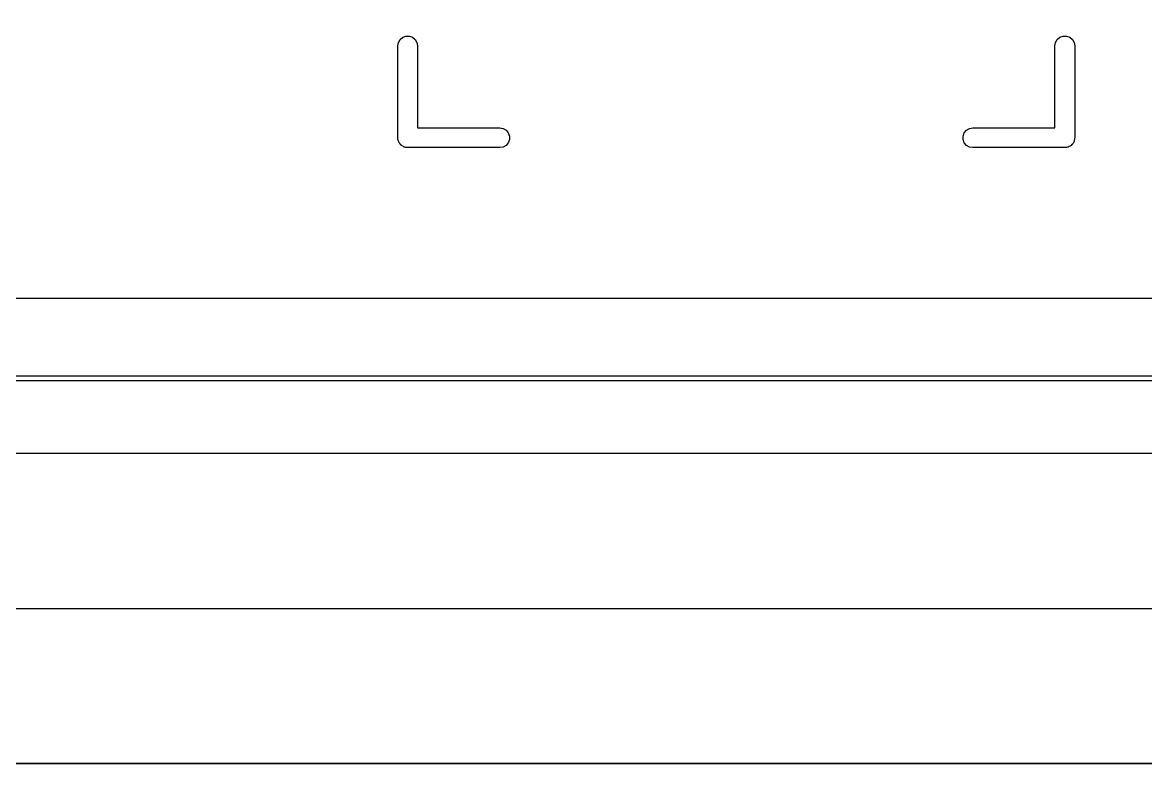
# Model space of a CAD drawing. Header units: millimetres. Extents: x 30 to 728, y -111 to 447.
# Drawn here: x 83.56 to 105.27, y 73.64 to 87.97 of the extents above; entities that cross this region are included whole.
import ezdxf

# ---------------------------------------------------------------- set-up
doc = ezdxf.new("R2010")
doc.units = ezdxf.units.MM
for name, color, linetype in [('BLACK', 7, 'Continuous'), ('プレート', 6, 'Continuous'), ('上壁', 4, 'Continuous'), ('下壁1', 150, 'Continuous'), ('下壁2', 2, 'Continuous'), ('化粧板', 1, 'Continuous'), ('参照PCB', 7, 'Continuous'), ('寸法', 21, 'Continuous'), ('裏面', 3, 'Continuous')]:
    doc.layers.add(name, color=color, linetype=linetype)
doc.layers.add('補助線', color=4, linetype='Continuous', transparency=0.8)

# ---------------------------------------------------------------- blocks, each defined once
blk = doc.blocks.new('hhskb-F.SilkS')
at = {"layer": 'BLACK'}
for p, q in [((57.2541, -140.45), (57.3047, -140.407)), ((57.3047, -140.407), (57.3669, -140.384)), ((57.3669, -140.384), (57.4331, -140.384)), ((57.4331, -140.384), (57.4952, -140.407)), ((57.4952, -140.407), (57.5459, -140.45)), ((69.9541, -140.45), (70.0048, -140.407)), ((70.0048, -140.407), (70.0669, -140.384)), ((70.0669, -140.384), (70.1331, -140.384)), ((70.1331, -140.384), (70.1953, -140.407)), ((70.1953, -140.407), (70.2459, -140.45)), ((57.2095, -140.572), (57.221, -140.507)), ((57.2095, -142.35), (57.2095, -140.572)), ((57.221, -140.507), (57.2541, -140.45)), ((57.5459, -140.45), (57.579, -140.507)), ((57.579, -140.507), (57.5905, -140.572)), ((57.5905, -140.572), (57.5905, -142.159)), ((69.9095, -140.572), (69.921, -140.507)), ((69.9095, -142.159), (69.9095, -140.572)), ((69.921, -140.507), (69.9541, -140.45)), ((70.2459, -140.45), (70.279, -140.507)), ((70.279, -140.507), (70.2905, -140.572)), ((70.2905, -140.572), (70.2905, -142.35)), ((57.5905, -142.159), (59.178, -142.159)), ((59.178, -142.159), (59.2432, -142.171)), ((68.2568, -142.171), (68.322, -142.159)), ((68.322, -142.159), (69.9095, -142.159)), ((57.2124, -142.366), (57.2095, -142.35)), ((57.2124, -142.383), (57.2124, -142.366)), ((57.2181, -142.399), (57.2124, -142.383)), ((59.2432, -142.171), (59.3005, -142.204)), ((59.3005, -142.204), (59.343, -142.255)), ((59.343, -142.255), (59.3656, -142.317)), ((59.3656, -142.383), (59.343, -142.445)), ((59.3656, -142.317), (59.3656, -142.383)), ((68.1344, -142.317), (68.157, -142.255)), ((68.1344, -142.383), (68.1344, -142.317)), ((68.157, -142.445), (68.1344, -142.383)), ((68.157, -142.255), (68.1995, -142.204)), ((68.1995, -142.204), (68.2568, -142.171)), ((70.2876, -142.383), (70.2819, -142.399)), ((70.2905, -142.35), (70.2876, -142.366)), ((70.2876, -142.366), (70.2876, -142.383)), ((57.221, -142.415), (57.2181, -142.399)), ((57.2293, -142.43), (57.221, -142.415)), ((57.235, -142.445), (57.2293, -142.43)), ((57.2457, -142.458), (57.235, -142.445)), ((57.2541, -142.472), (57.2457, -142.458)), ((57.2668, -142.483), (57.2541, -142.472)), ((57.2775, -142.496), (57.2668, -142.483)), ((57.292, -142.504), (57.2775, -142.496)), ((57.3047, -142.515), (57.292, -142.504)), ((57.3204, -142.521), (57.3047, -142.515)), ((57.3348, -142.529), (57.3204, -142.521)), ((57.3513, -142.532), (57.3348, -142.529)), ((57.3669, -142.538), (57.3513, -142.532)), ((57.3836, -142.538), (57.3669, -142.538)), ((57.4, -142.54), (57.3836, -142.538)), ((59.178, -142.54), (57.4, -142.54)), ((59.2432, -142.529), (59.178, -142.54)), ((59.3005, -142.496), (59.2432, -142.529)), ((59.343, -142.445), (59.3005, -142.496)), ((68.1995, -142.496), (68.157, -142.445)), ((68.2568, -142.529), (68.1995, -142.496)), ((68.322, -142.54), (68.2568, -142.529)), ((70.1, -142.54), (68.322, -142.54)), ((70.1164, -142.538), (70.1, -142.54)), ((70.1331, -142.538), (70.1164, -142.538)), ((70.1487, -142.532), (70.1331, -142.538)), ((70.1652, -142.529), (70.1487, -142.532)), ((70.1796, -142.521), (70.1652, -142.529)), ((70.1953, -142.515), (70.1796, -142.521)), ((70.208, -142.504), (70.1953, -142.515)), ((70.2225, -142.496), (70.208, -142.504)), ((70.2332, -142.483), (70.2225, -142.496)), ((70.2459, -142.472), (70.2332, -142.483)), ((70.2543, -142.458), (70.2459, -142.472)), ((70.265, -142.445), (70.2543, -142.458)), ((70.2707, -142.43), (70.265, -142.445)), ((70.279, -142.415), (70.2707, -142.43)), ((70.2819, -142.399), (70.279, -142.415))]:
    blk.add_line(p, q, dxfattribs=at)

msp = doc.modelspace()

# ---------------------------------------------------------------- linework, layer by layer
at = {"layer": 'プレート'}
msp.add_lwpolyline([(55.158, 200.636), (55.158, 79.636, 0.414214), (61.158, 73.636), (205.158, 73.636, 0.414214), (211.158, 79.636), (211.158, 200.636, 0.414214), (205.158, 206.636), (154.108, 206.636), (154.108, 200.636), (194.833, 200.636), (194.833, 196.616), (194.833, 179.273), (143.108, 179.273), (136.945, 179.273), (136.945, 200.636), (143.108, 200.636), (143.108, 206.636), (61.158, 206.636, 0.414214)], format="xyb", close=True, dxfattribs=at)
at = {"layer": '上壁'}
msp.add_lwpolyline([(55.158, 79.636), (211.158, 79.636, -0.414214), (205.158, 73.636), (61.158, 73.636, -0.414214)], format="xyb", close=True, dxfattribs=at)
at = {"layer": '下壁1'}
msp.add_lwpolyline([(55.158, 79.636), (211.158, 79.636, -0.414214), (205.158, 73.636), (61.158, 73.636, -0.414214)], format="xyb", close=True, dxfattribs=at)
at = {"layer": '下壁2'}
msp.add_lwpolyline([(55.158, 79.636), (211.158, 79.636, -0.414214), (205.158, 73.636), (61.158, 73.636, -0.414214)], format="xyb", close=True, dxfattribs=at)
at = {"layer": '化粧板'}
msp.add_lwpolyline([(61.158, 206.636), (205.158, 206.636, -0.414214), (211.158, 200.636), (211.158, 79.636, -0.414214), (205.158, 73.636), (61.158, 73.636, -0.414214), (55.158, 79.636), (55.158, 200.636, -0.414214)], format="xyb", close=True, dxfattribs=at)
at = {"layer": '参照PCB'}
for p, q in [((203.608, 81.036), (62.608, 81.036)), ((62.658, 81.136), (203.558, 81.136))]:
    msp.add_line(p, q, dxfattribs=at)
at = {"layer": '裏面'}
msp.add_lwpolyline([(61.158, 206.636), (205.158, 206.636, -0.414214), (211.158, 200.636), (211.158, 79.636, -0.414214), (205.158, 73.636), (61.158, 73.636, -0.414214), (55.158, 79.636), (55.158, 200.636, -0.414214)], format="xyb", close=True, dxfattribs=at)
at = {"layer": '補助線'}
for p, q in [((33.399, 82.636), (231.736, 82.636)), ((33.399, 79.636), (231.736, 79.636)), ((33.399, 76.636), (231.736, 76.636)), ((33.399, 73.636), (231.736, 73.636))]:
    msp.add_line(p, q, dxfattribs=at)

# ---------------------------------------------------------------- block references
at = {"layer": '寸法', "linetype": 'ByBlock'}
msp.add_blockref('hhskb-F.SilkS', (33.608, 228.086), dxfattribs=at)

doc.saveas('drawing.dxf')
